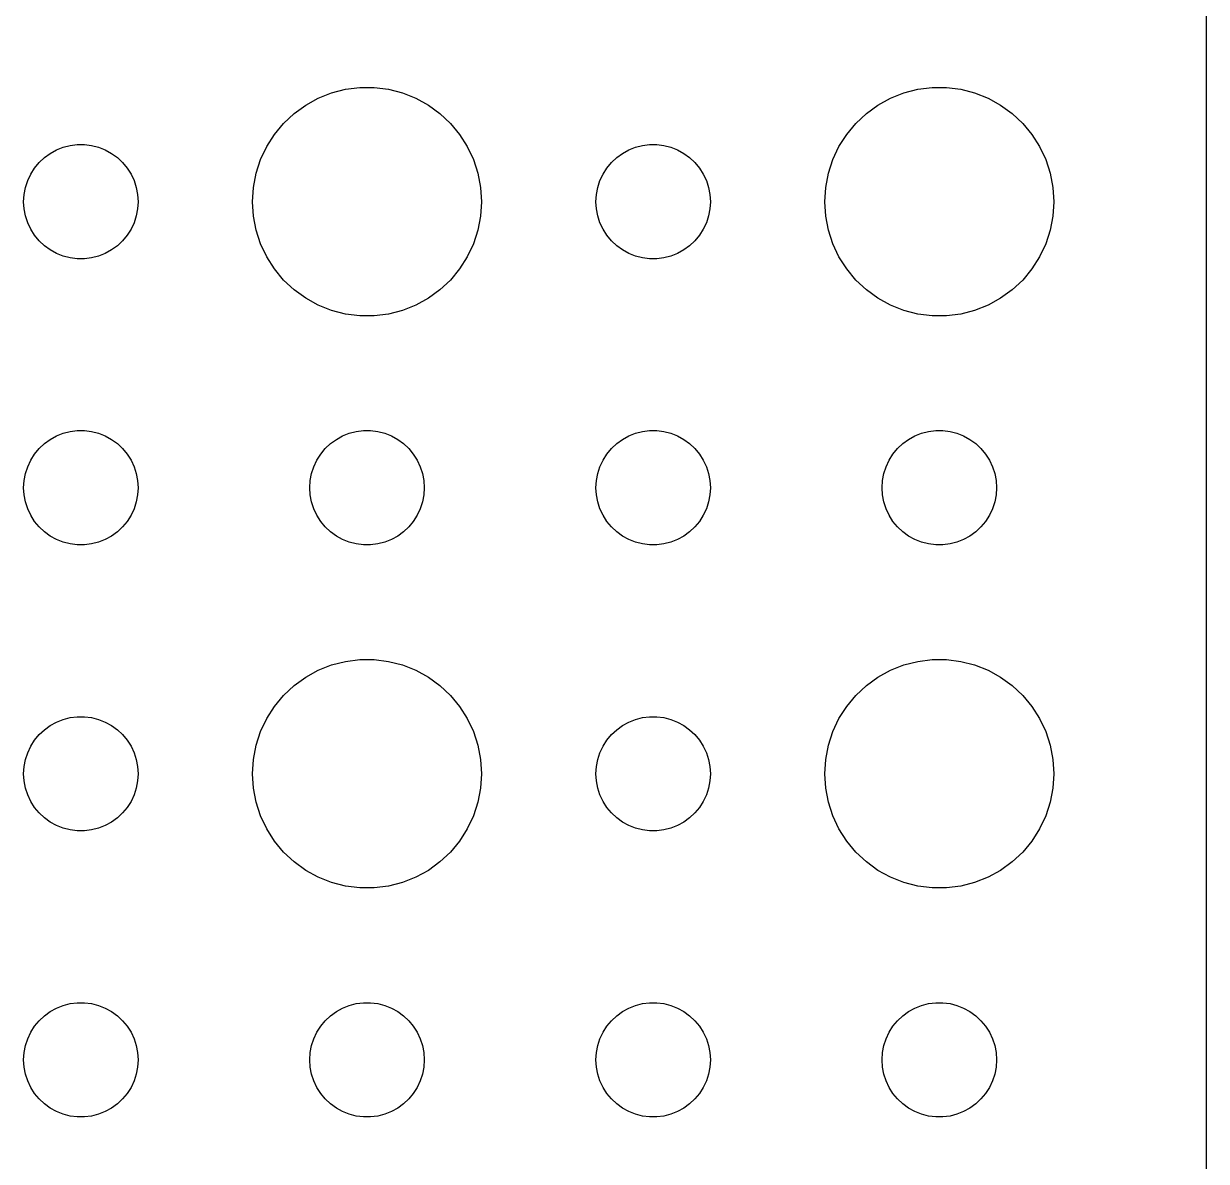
# Model space of a CAD drawing. Header units: metres. Extents: x -120 to 120, y -119 to 119.
# Drawn here: x 88.5 to 119.5, y -62.66 to -32.83 of the extents above; entities that cross this region are included whole.
import ezdxf

# ---------------------------------------------------------------- set-up
doc = ezdxf.new("R2010")
doc.units = ezdxf.units.M

msp = doc.modelspace()

# ---------------------------------------------------------------- linework, layer by layer
for p, q in [((119.5, -114.5), (119.5, 114.5)), ((96.2227, -34.7855), (96.573, -34.6468)), ((96.573, -34.6468), (96.9379, -34.5531)), ((96.9379, -34.5531), (97.3116, -34.5059)), ((97.3116, -34.5059), (97.6884, -34.5059)), ((97.6884, -34.5059), (98.0621, -34.5531)), ((98.0621, -34.5531), (98.427, -34.6468)), ((98.427, -34.6468), (98.7773, -34.7855)), ((111.223, -34.7855), (111.573, -34.6468)), ((111.573, -34.6468), (111.938, -34.5531)), ((111.938, -34.5531), (112.312, -34.5059)), ((112.312, -34.5059), (112.688, -34.5059)), ((112.688, -34.5059), (113.062, -34.5531)), ((113.062, -34.5531), (113.427, -34.6468)), ((113.427, -34.6468), (113.777, -34.7855)), ((95.5877, -35.1885), (95.8925, -34.967)), ((95.8925, -34.967), (96.2227, -34.7855)), ((98.7773, -34.7855), (99.1075, -34.967)), ((99.1075, -34.967), (99.4123, -35.1885)), ((110.588, -35.1885), (110.893, -34.967)), ((110.893, -34.967), (111.223, -34.7855)), ((113.777, -34.7855), (114.107, -34.967)), ((114.107, -34.967), (114.412, -35.1885)), ((95.3131, -35.4464), (95.5877, -35.1885)), ((99.4123, -35.1885), (99.6869, -35.4464)), ((110.313, -35.4464), (110.588, -35.1885)), ((114.412, -35.1885), (114.687, -35.4464)), ((95.073, -35.7366), (95.3131, -35.4464)), ((99.6869, -35.4464), (99.927, -35.7366)), ((110.073, -35.7366), (110.313, -35.4464)), ((114.687, -35.4464), (114.927, -35.7366)), ((94.8711, -36.0547), (95.073, -35.7366)), ((99.927, -35.7366), (100.129, -36.0547)), ((109.871, -36.0547), (110.073, -35.7366)), ((114.927, -35.7366), (115.129, -36.0547)), ((89.0439, -36.3442), (89.1963, -36.2335)), ((89.1963, -36.2335), (89.3613, -36.1428)), ((89.3613, -36.1428), (89.5365, -36.0734)), ((89.5365, -36.0734), (89.7189, -36.0266)), ((89.7189, -36.0266), (89.9058, -36.003)), ((89.9058, -36.003), (90.0942, -36.003)), ((90.0942, -36.003), (90.2811, -36.0266)), ((90.2811, -36.0266), (90.4635, -36.0734)), ((90.4635, -36.0734), (90.6387, -36.1428)), ((90.6387, -36.1428), (90.8037, -36.2335)), ((90.8037, -36.2335), (90.9561, -36.3442)), ((94.7107, -36.3956), (94.8711, -36.0547)), ((100.129, -36.0547), (100.289, -36.3956)), ((104.044, -36.3442), (104.196, -36.2335)), ((104.196, -36.2335), (104.361, -36.1428)), ((104.361, -36.1428), (104.536, -36.0734)), ((104.536, -36.0734), (104.719, -36.0266)), ((104.719, -36.0266), (104.906, -36.003)), ((104.906, -36.003), (105.094, -36.003)), ((105.094, -36.003), (105.281, -36.0266)), ((105.281, -36.0266), (105.464, -36.0734)), ((105.464, -36.0734), (105.639, -36.1428)), ((105.639, -36.1428), (105.804, -36.2335)), ((105.804, -36.2335), (105.956, -36.3442)), ((109.711, -36.3956), (109.871, -36.0547)), ((115.129, -36.0547), (115.289, -36.3956)), ((88.7865, -36.6183), (88.9065, -36.4732)), ((88.9065, -36.4732), (89.0439, -36.3442)), ((90.9561, -36.3442), (91.0934, -36.4732)), ((91.0934, -36.4732), (91.2135, -36.6183)), ((94.5943, -36.7539), (94.7107, -36.3956)), ((100.289, -36.3956), (100.406, -36.7539)), ((103.786, -36.6183), (103.907, -36.4732)), ((103.907, -36.4732), (104.044, -36.3442)), ((105.956, -36.3442), (106.093, -36.4732)), ((106.093, -36.4732), (106.214, -36.6183)), ((109.594, -36.7539), (109.711, -36.3956)), ((115.289, -36.3956), (115.406, -36.7539)), ((88.6053, -36.9478), (88.6855, -36.7774)), ((88.6855, -36.7774), (88.7865, -36.6183)), ((91.2135, -36.6183), (91.3145, -36.7774)), ((91.3145, -36.7774), (91.3947, -36.9478)), ((94.5237, -37.124), (94.5943, -36.7539)), ((100.406, -36.7539), (100.476, -37.124)), ((103.605, -36.9478), (103.686, -36.7774)), ((103.686, -36.7774), (103.786, -36.6183)), ((106.214, -36.6183), (106.314, -36.7774)), ((106.314, -36.7774), (106.395, -36.9478)), ((109.524, -37.124), (109.594, -36.7539)), ((115.406, -36.7539), (115.476, -37.124)), ((88.5118, -37.312), (88.5471, -37.127)), ((88.5471, -37.127), (88.6053, -36.9478)), ((91.3947, -36.9478), (91.4529, -37.127)), ((91.4529, -37.127), (91.4882, -37.312)), ((94.5, -37.5), (94.5237, -37.124)), ((100.476, -37.124), (100.5, -37.5)), ((103.512, -37.312), (103.547, -37.127)), ((103.547, -37.127), (103.605, -36.9478)), ((106.395, -36.9478), (106.453, -37.127)), ((106.453, -37.127), (106.488, -37.312)), ((109.5, -37.5), (109.524, -37.124)), ((115.476, -37.124), (115.5, -37.5)), ((88.5, -37.5), (88.5118, -37.312)), ((88.5118, -37.688), (88.5, -37.5)), ((91.4882, -37.312), (91.5, -37.5)), ((91.5, -37.5), (91.4882, -37.688)), ((94.5237, -37.876), (94.5, -37.5)), ((100.5, -37.5), (100.476, -37.876)), ((103.5, -37.5), (103.512, -37.312)), ((103.512, -37.688), (103.5, -37.5)), ((106.488, -37.312), (106.5, -37.5)), ((106.5, -37.5), (106.488, -37.688)), ((109.524, -37.876), (109.5, -37.5)), ((115.5, -37.5), (115.476, -37.876)), ((88.5471, -37.873), (88.5118, -37.688)), ((91.4882, -37.688), (91.4529, -37.873)), ((103.547, -37.873), (103.512, -37.688)), ((106.488, -37.688), (106.453, -37.873)), ((88.6053, -38.0522), (88.5471, -37.873)), ((88.6855, -38.2226), (88.6053, -38.0522)), ((91.3947, -38.0522), (91.3145, -38.2226)), ((91.4529, -37.873), (91.3947, -38.0522)), ((94.5943, -38.2461), (94.5237, -37.876)), ((100.476, -37.876), (100.406, -38.2461)), ((103.605, -38.0522), (103.547, -37.873)), ((103.686, -38.2226), (103.605, -38.0522)), ((106.395, -38.0522), (106.314, -38.2226)), ((106.453, -37.873), (106.395, -38.0522)), ((109.594, -38.2461), (109.524, -37.876)), ((115.476, -37.876), (115.406, -38.2461)), ((88.7865, -38.3817), (88.6855, -38.2226)), ((88.9065, -38.5268), (88.7865, -38.3817)), ((91.2135, -38.3817), (91.0934, -38.5268)), ((91.3145, -38.2226), (91.2135, -38.3817)), ((94.7107, -38.6044), (94.5943, -38.2461)), ((100.406, -38.2461), (100.289, -38.6044)), ((103.786, -38.3817), (103.686, -38.2226)), ((103.907, -38.5268), (103.786, -38.3817)), ((106.214, -38.3817), (106.093, -38.5268)), ((106.314, -38.2226), (106.214, -38.3817)), ((109.711, -38.6044), (109.594, -38.2461)), ((115.406, -38.2461), (115.289, -38.6044)), ((89.0439, -38.6558), (88.9065, -38.5268)), ((89.1963, -38.7665), (89.0439, -38.6558)), ((90.9561, -38.6558), (90.8037, -38.7665)), ((91.0934, -38.5268), (90.9561, -38.6558)), ((94.8711, -38.9453), (94.7107, -38.6044)), ((100.289, -38.6044), (100.129, -38.9453)), ((104.044, -38.6558), (103.907, -38.5268)), ((104.196, -38.7665), (104.044, -38.6558)), ((105.956, -38.6558), (105.804, -38.7665)), ((106.093, -38.5268), (105.956, -38.6558)), ((109.871, -38.9453), (109.711, -38.6044)), ((115.289, -38.6044), (115.129, -38.9453)), ((89.3613, -38.8572), (89.1963, -38.7665)), ((89.5365, -38.9266), (89.3613, -38.8572)), ((89.7189, -38.9734), (89.5365, -38.9266)), ((89.9058, -38.997), (89.7189, -38.9734)), ((90.0942, -38.997), (89.9058, -38.997)), ((90.2811, -38.9734), (90.0942, -38.997)), ((90.4635, -38.9266), (90.2811, -38.9734)), ((90.6387, -38.8572), (90.4635, -38.9266)), ((90.8037, -38.7665), (90.6387, -38.8572)), ((95.073, -39.2634), (94.8711, -38.9453)), ((100.129, -38.9453), (99.927, -39.2634)), ((104.361, -38.8572), (104.196, -38.7665)), ((104.536, -38.9266), (104.361, -38.8572)), ((104.719, -38.9734), (104.536, -38.9266)), ((104.906, -38.997), (104.719, -38.9734)), ((105.094, -38.997), (104.906, -38.997)), ((105.281, -38.9734), (105.094, -38.997)), ((105.464, -38.9266), (105.281, -38.9734)), ((105.639, -38.8572), (105.464, -38.9266)), ((105.804, -38.7665), (105.639, -38.8572)), ((110.073, -39.2634), (109.871, -38.9453)), ((115.129, -38.9453), (114.927, -39.2634)), ((95.3131, -39.5536), (95.073, -39.2634)), ((99.927, -39.2634), (99.6869, -39.5536)), ((110.313, -39.5536), (110.073, -39.2634)), ((114.927, -39.2634), (114.687, -39.5536)), ((95.5877, -39.8115), (95.3131, -39.5536)), ((99.6869, -39.5536), (99.4123, -39.8115)), ((110.588, -39.8115), (110.313, -39.5536)), ((114.687, -39.5536), (114.412, -39.8115)), ((95.8925, -40.033), (95.5877, -39.8115)), ((99.4123, -39.8115), (99.1075, -40.033)), ((110.893, -40.033), (110.588, -39.8115)), ((114.412, -39.8115), (114.107, -40.033)), ((96.2227, -40.2145), (95.8925, -40.033)), ((96.573, -40.3532), (96.2227, -40.2145)), ((98.7773, -40.2145), (98.427, -40.3532)), ((99.1075, -40.033), (98.7773, -40.2145)), ((111.223, -40.2145), (110.893, -40.033)), ((111.573, -40.3532), (111.223, -40.2145)), ((113.777, -40.2145), (113.427, -40.3532)), ((114.107, -40.033), (113.777, -40.2145)), ((96.9379, -40.4469), (96.573, -40.3532)), ((97.3116, -40.4941), (96.9379, -40.4469)), ((97.6884, -40.4941), (97.3116, -40.4941)), ((98.0621, -40.4469), (97.6884, -40.4941)), ((98.427, -40.3532), (98.0621, -40.4469)), ((111.938, -40.4469), (111.573, -40.3532)), ((112.312, -40.4941), (111.938, -40.4469)), ((112.688, -40.4941), (112.312, -40.4941)), ((113.062, -40.4469), (112.688, -40.4941)), ((113.427, -40.3532), (113.062, -40.4469)), ((89.1963, -43.7335), (89.3613, -43.6428)), ((89.3613, -43.6428), (89.5365, -43.5734)), ((89.5365, -43.5734), (89.7189, -43.5266)), ((89.7189, -43.5266), (89.9058, -43.503)), ((89.9058, -43.503), (90.0942, -43.503)), ((90.0942, -43.503), (90.2811, -43.5266)), ((90.2811, -43.5266), (90.4635, -43.5734)), ((90.4635, -43.5734), (90.6387, -43.6428)), ((90.6387, -43.6428), (90.8037, -43.7335)), ((96.6963, -43.7335), (96.8613, -43.6428)), ((96.8613, -43.6428), (97.0365, -43.5734)), ((97.0365, -43.5734), (97.2189, -43.5266)), ((97.2189, -43.5266), (97.4058, -43.503)), ((97.4058, -43.503), (97.5942, -43.503)), ((97.5942, -43.503), (97.7811, -43.5266)), ((97.7811, -43.5266), (97.9635, -43.5734)), ((97.9635, -43.5734), (98.1387, -43.6428)), ((98.1387, -43.6428), (98.3037, -43.7335)), ((104.196, -43.7335), (104.361, -43.6428)), ((104.361, -43.6428), (104.536, -43.5734)), ((104.536, -43.5734), (104.719, -43.5266)), ((104.719, -43.5266), (104.906, -43.503)), ((104.906, -43.503), (105.094, -43.503)), ((105.094, -43.503), (105.281, -43.5266)), ((105.281, -43.5266), (105.464, -43.5734)), ((105.464, -43.5734), (105.639, -43.6428)), ((105.639, -43.6428), (105.804, -43.7335)), ((111.696, -43.7335), (111.861, -43.6428)), ((111.861, -43.6428), (112.036, -43.5734)), ((112.036, -43.5734), (112.219, -43.5266)), ((112.219, -43.5266), (112.406, -43.503)), ((112.406, -43.503), (112.594, -43.503)), ((112.594, -43.503), (112.781, -43.5266)), ((112.781, -43.5266), (112.964, -43.5734)), ((112.964, -43.5734), (113.139, -43.6428)), ((113.139, -43.6428), (113.304, -43.7335)), ((88.7865, -44.1183), (88.9065, -43.9732)), ((88.9065, -43.9732), (89.0439, -43.8442)), ((89.0439, -43.8442), (89.1963, -43.7335)), ((90.8037, -43.7335), (90.9561, -43.8442)), ((90.9561, -43.8442), (91.0934, -43.9732)), ((91.0934, -43.9732), (91.2135, -44.1183)), ((96.2865, -44.1183), (96.4065, -43.9732)), ((96.4065, -43.9732), (96.5439, -43.8442)), ((96.5439, -43.8442), (96.6963, -43.7335)), ((98.3037, -43.7335), (98.4561, -43.8442)), ((98.4561, -43.8442), (98.5934, -43.9732)), ((98.5934, -43.9732), (98.7135, -44.1183)), ((103.786, -44.1183), (103.907, -43.9732)), ((103.907, -43.9732), (104.044, -43.8442)), ((104.044, -43.8442), (104.196, -43.7335)), ((105.804, -43.7335), (105.956, -43.8442)), ((105.956, -43.8442), (106.093, -43.9732)), ((106.093, -43.9732), (106.214, -44.1183)), ((111.286, -44.1183), (111.407, -43.9732)), ((111.407, -43.9732), (111.544, -43.8442)), ((111.544, -43.8442), (111.696, -43.7335)), ((113.304, -43.7335), (113.456, -43.8442)), ((113.456, -43.8442), (113.593, -43.9732)), ((113.593, -43.9732), (113.714, -44.1183)), ((88.6053, -44.4478), (88.6855, -44.2774)), ((88.6855, -44.2774), (88.7865, -44.1183)), ((91.2135, -44.1183), (91.3145, -44.2774)), ((91.3145, -44.2774), (91.3947, -44.4478)), ((96.1053, -44.4478), (96.1855, -44.2774)), ((96.1855, -44.2774), (96.2865, -44.1183)), ((98.7135, -44.1183), (98.8145, -44.2774)), ((98.8145, -44.2774), (98.8947, -44.4478)), ((103.605, -44.4478), (103.686, -44.2774)), ((103.686, -44.2774), (103.786, -44.1183)), ((106.214, -44.1183), (106.314, -44.2774)), ((106.314, -44.2774), (106.395, -44.4478)), ((111.105, -44.4478), (111.186, -44.2774)), ((111.186, -44.2774), (111.286, -44.1183)), ((113.714, -44.1183), (113.814, -44.2774)), ((113.814, -44.2774), (113.895, -44.4478)), ((88.5118, -44.812), (88.5471, -44.627)), ((88.5471, -44.627), (88.6053, -44.4478)), ((91.3947, -44.4478), (91.4529, -44.627)), ((91.4529, -44.627), (91.4882, -44.812)), ((96.0118, -44.812), (96.0471, -44.627)), ((96.0471, -44.627), (96.1053, -44.4478)), ((98.8947, -44.4478), (98.9529, -44.627)), ((98.9529, -44.627), (98.9882, -44.812)), ((103.512, -44.812), (103.547, -44.627)), ((103.547, -44.627), (103.605, -44.4478)), ((106.395, -44.4478), (106.453, -44.627)), ((106.453, -44.627), (106.488, -44.812)), ((111.012, -44.812), (111.047, -44.627)), ((111.047, -44.627), (111.105, -44.4478)), ((113.895, -44.4478), (113.953, -44.627)), ((113.953, -44.627), (113.988, -44.812)), ((88.5, -45), (88.5118, -44.812)), ((91.4882, -44.812), (91.5, -45)), ((96, -45), (96.0118, -44.812)), ((98.9882, -44.812), (99, -45)), ((103.5, -45), (103.512, -44.812)), ((106.488, -44.812), (106.5, -45)), ((111, -45), (111.012, -44.812)), ((113.988, -44.812), (114, -45)), ((88.5118, -45.188), (88.5, -45)), ((88.5471, -45.373), (88.5118, -45.188)), ((91.4882, -45.188), (91.4529, -45.373)), ((91.5, -45), (91.4882, -45.188)), ((96.0118, -45.188), (96, -45)), ((96.0471, -45.373), (96.0118, -45.188)), ((98.9882, -45.188), (98.9529, -45.373)), ((99, -45), (98.9882, -45.188)), ((103.512, -45.188), (103.5, -45)), ((103.547, -45.373), (103.512, -45.188)), ((106.488, -45.188), (106.453, -45.373)), ((106.5, -45), (106.488, -45.188)), ((111.012, -45.188), (111, -45)), ((111.047, -45.373), (111.012, -45.188)), ((113.988, -45.188), (113.953, -45.373)), ((114, -45), (113.988, -45.188)), ((88.6053, -45.5522), (88.5471, -45.373)), ((88.6855, -45.7226), (88.6053, -45.5522)), ((91.3947, -45.5522), (91.3145, -45.7226)), ((91.4529, -45.373), (91.3947, -45.5522)), ((96.1053, -45.5522), (96.0471, -45.373)), ((96.1855, -45.7226), (96.1053, -45.5522)), ((98.8947, -45.5522), (98.8145, -45.7226)), ((98.9529, -45.373), (98.8947, -45.5522)), ((103.605, -45.5522), (103.547, -45.373)), ((103.686, -45.7226), (103.605, -45.5522)), ((106.395, -45.5522), (106.314, -45.7226)), ((106.453, -45.373), (106.395, -45.5522)), ((111.105, -45.5522), (111.047, -45.373)), ((111.186, -45.7226), (111.105, -45.5522)), ((113.895, -45.5522), (113.814, -45.7226)), ((113.953, -45.373), (113.895, -45.5522)), ((88.7865, -45.8817), (88.6855, -45.7226)), ((91.3145, -45.7226), (91.2135, -45.8817)), ((96.2865, -45.8817), (96.1855, -45.7226)), ((98.8145, -45.7226), (98.7135, -45.8817)), ((103.786, -45.8817), (103.686, -45.7226)), ((106.314, -45.7226), (106.214, -45.8817)), ((111.286, -45.8817), (111.186, -45.7226)), ((113.814, -45.7226), (113.714, -45.8817)), ((88.9065, -46.0268), (88.7865, -45.8817)), ((89.0439, -46.1558), (88.9065, -46.0268)), ((89.1963, -46.2665), (89.0439, -46.1558)), ((90.9561, -46.1558), (90.8037, -46.2665)), ((91.0934, -46.0268), (90.9561, -46.1558)), ((91.2135, -45.8817), (91.0934, -46.0268)), ((96.4065, -46.0268), (96.2865, -45.8817)), ((96.5439, -46.1558), (96.4065, -46.0268)), ((96.6963, -46.2665), (96.5439, -46.1558)), ((98.4561, -46.1558), (98.3037, -46.2665)), ((98.5934, -46.0268), (98.4561, -46.1558)), ((98.7135, -45.8817), (98.5934, -46.0268)), ((103.907, -46.0268), (103.786, -45.8817)), ((104.044, -46.1558), (103.907, -46.0268)), ((104.196, -46.2665), (104.044, -46.1558)), ((105.956, -46.1558), (105.804, -46.2665)), ((106.093, -46.0268), (105.956, -46.1558)), ((106.214, -45.8817), (106.093, -46.0268)), ((111.407, -46.0268), (111.286, -45.8817)), ((111.544, -46.1558), (111.407, -46.0268)), ((111.696, -46.2665), (111.544, -46.1558)), ((113.456, -46.1558), (113.304, -46.2665)), ((113.593, -46.0268), (113.456, -46.1558)), ((113.714, -45.8817), (113.593, -46.0268)), ((89.3613, -46.3572), (89.1963, -46.2665)), ((89.5365, -46.4266), (89.3613, -46.3572)), ((89.7189, -46.4734), (89.5365, -46.4266)), ((89.9058, -46.497), (89.7189, -46.4734)), ((90.0942, -46.497), (89.9058, -46.497)), ((90.2811, -46.4734), (90.0942, -46.497)), ((90.4635, -46.4266), (90.2811, -46.4734)), ((90.6387, -46.3572), (90.4635, -46.4266)), ((90.8037, -46.2665), (90.6387, -46.3572)), ((96.8613, -46.3572), (96.6963, -46.2665)), ((97.0365, -46.4266), (96.8613, -46.3572)), ((97.2189, -46.4734), (97.0365, -46.4266)), ((97.4058, -46.497), (97.2189, -46.4734)), ((97.5942, -46.497), (97.4058, -46.497)), ((97.7811, -46.4734), (97.5942, -46.497)), ((97.9635, -46.4266), (97.7811, -46.4734)), ((98.1387, -46.3572), (97.9635, -46.4266)), ((98.3037, -46.2665), (98.1387, -46.3572)), ((104.361, -46.3572), (104.196, -46.2665)), ((104.536, -46.4266), (104.361, -46.3572)), ((104.719, -46.4734), (104.536, -46.4266)), ((104.906, -46.497), (104.719, -46.4734)), ((105.094, -46.497), (104.906, -46.497)), ((105.281, -46.4734), (105.094, -46.497)), ((105.464, -46.4266), (105.281, -46.4734)), ((105.639, -46.3572), (105.464, -46.4266)), ((105.804, -46.2665), (105.639, -46.3572)), ((111.861, -46.3572), (111.696, -46.2665)), ((112.036, -46.4266), (111.861, -46.3572)), ((112.219, -46.4734), (112.036, -46.4266)), ((112.406, -46.497), (112.219, -46.4734)), ((112.594, -46.497), (112.406, -46.497)), ((112.781, -46.4734), (112.594, -46.497)), ((112.964, -46.4266), (112.781, -46.4734)), ((113.139, -46.3572), (112.964, -46.4266)), ((113.304, -46.2665), (113.139, -46.3572)), ((96.573, -49.6468), (96.9379, -49.5531)), ((96.9379, -49.5531), (97.3116, -49.5059)), ((97.3116, -49.5059), (97.6884, -49.5059)), ((97.6884, -49.5059), (98.0621, -49.5531)), ((98.0621, -49.5531), (98.427, -49.6468)), ((111.573, -49.6468), (111.938, -49.5531)), ((111.938, -49.5531), (112.312, -49.5059)), ((112.312, -49.5059), (112.688, -49.5059)), ((112.688, -49.5059), (113.062, -49.5531)), ((113.062, -49.5531), (113.427, -49.6468)), ((95.8925, -49.967), (96.2227, -49.7855)), ((96.2227, -49.7855), (96.573, -49.6468)), ((98.427, -49.6468), (98.7773, -49.7855)), ((98.7773, -49.7855), (99.1075, -49.967)), ((110.893, -49.967), (111.223, -49.7855)), ((111.223, -49.7855), (111.573, -49.6468)), ((113.427, -49.6468), (113.777, -49.7855)), ((113.777, -49.7855), (114.107, -49.967)), ((95.3131, -50.4464), (95.5877, -50.1885)), ((95.5877, -50.1885), (95.8925, -49.967)), ((99.1075, -49.967), (99.4123, -50.1885)), ((99.4123, -50.1885), (99.6869, -50.4464)), ((110.313, -50.4464), (110.588, -50.1885)), ((110.588, -50.1885), (110.893, -49.967)), ((114.107, -49.967), (114.412, -50.1885)), ((114.412, -50.1885), (114.687, -50.4464)), ((95.073, -50.7366), (95.3131, -50.4464)), ((99.6869, -50.4464), (99.927, -50.7366)), ((110.073, -50.7366), (110.313, -50.4464)), ((114.687, -50.4464), (114.927, -50.7366)), ((94.8711, -51.0547), (95.073, -50.7366)), ((99.927, -50.7366), (100.129, -51.0547)), ((109.871, -51.0547), (110.073, -50.7366)), ((114.927, -50.7366), (115.129, -51.0547)), ((89.1963, -51.2335), (89.3613, -51.1428)), ((89.3613, -51.1428), (89.5365, -51.0734)), ((89.5365, -51.0734), (89.7189, -51.0266)), ((89.7189, -51.0266), (89.9058, -51.003)), ((89.9058, -51.003), (90.0942, -51.003)), ((90.0942, -51.003), (90.2811, -51.0266)), ((90.2811, -51.0266), (90.4635, -51.0734)), ((90.4635, -51.0734), (90.6387, -51.1428)), ((90.6387, -51.1428), (90.8037, -51.2335)), ((94.7107, -51.3956), (94.8711, -51.0547)), ((100.129, -51.0547), (100.289, -51.3956)), ((104.196, -51.2335), (104.361, -51.1428)), ((104.361, -51.1428), (104.536, -51.0734)), ((104.536, -51.0734), (104.719, -51.0266)), ((104.719, -51.0266), (104.906, -51.003)), ((104.906, -51.003), (105.094, -51.003)), ((105.094, -51.003), (105.281, -51.0266)), ((105.281, -51.0266), (105.464, -51.0734)), ((105.464, -51.0734), (105.639, -51.1428)), ((105.639, -51.1428), (105.804, -51.2335)), ((109.711, -51.3956), (109.871, -51.0547)), ((115.129, -51.0547), (115.289, -51.3956)), ((88.9065, -51.4732), (89.0439, -51.3442)), ((89.0439, -51.3442), (89.1963, -51.2335)), ((90.8037, -51.2335), (90.9561, -51.3442)), ((90.9561, -51.3442), (91.0934, -51.4732)), ((94.5943, -51.7539), (94.7107, -51.3956)), ((100.289, -51.3956), (100.406, -51.7539)), ((103.907, -51.4732), (104.044, -51.3442)), ((104.044, -51.3442), (104.196, -51.2335)), ((105.804, -51.2335), (105.956, -51.3442)), ((105.956, -51.3442), (106.093, -51.4732)), ((109.594, -51.7539), (109.711, -51.3956)), ((115.289, -51.3956), (115.406, -51.7539)), ((88.6855, -51.7774), (88.7865, -51.6183)), ((88.7865, -51.6183), (88.9065, -51.4732)), ((91.0934, -51.4732), (91.2135, -51.6183)), ((91.2135, -51.6183), (91.3145, -51.7774)), ((94.5237, -52.124), (94.5943, -51.7539)), ((100.406, -51.7539), (100.476, -52.124)), ((103.686, -51.7774), (103.786, -51.6183)), ((103.786, -51.6183), (103.907, -51.4732)), ((106.093, -51.4732), (106.214, -51.6183)), ((106.214, -51.6183), (106.314, -51.7774)), ((109.524, -52.124), (109.594, -51.7539)), ((115.406, -51.7539), (115.476, -52.124)), ((88.5471, -52.127), (88.6053, -51.9478)), ((88.6053, -51.9478), (88.6855, -51.7774)), ((91.3145, -51.7774), (91.3947, -51.9478)), ((91.3947, -51.9478), (91.4529, -52.127)), ((103.547, -52.127), (103.605, -51.9478)), ((103.605, -51.9478), (103.686, -51.7774)), ((106.314, -51.7774), (106.395, -51.9478)), ((106.395, -51.9478), (106.453, -52.127)), ((88.5, -52.5), (88.5118, -52.312)), ((88.5118, -52.312), (88.5471, -52.127)), ((91.4529, -52.127), (91.4882, -52.312)), ((91.4882, -52.312), (91.5, -52.5)), ((94.5, -52.5), (94.5237, -52.124)), ((100.476, -52.124), (100.5, -52.5)), ((103.5, -52.5), (103.512, -52.312)), ((103.512, -52.312), (103.547, -52.127)), ((106.453, -52.127), (106.488, -52.312)), ((106.488, -52.312), (106.5, -52.5)), ((109.5, -52.5), (109.524, -52.124)), ((115.476, -52.124), (115.5, -52.5)), ((88.5118, -52.688), (88.5, -52.5)), ((88.5471, -52.873), (88.5118, -52.688)), ((91.4882, -52.688), (91.4529, -52.873)), ((91.5, -52.5), (91.4882, -52.688)), ((94.5237, -52.876), (94.5, -52.5)), ((100.5, -52.5), (100.476, -52.876)), ((103.512, -52.688), (103.5, -52.5)), ((103.547, -52.873), (103.512, -52.688)), ((106.488, -52.688), (106.453, -52.873)), ((106.5, -52.5), (106.488, -52.688)), ((109.524, -52.876), (109.5, -52.5)), ((115.5, -52.5), (115.476, -52.876)), ((88.6053, -53.0522), (88.5471, -52.873)), ((91.4529, -52.873), (91.3947, -53.0522)), ((94.5943, -53.2461), (94.5237, -52.876)), ((100.476, -52.876), (100.406, -53.2461)), ((103.605, -53.0522), (103.547, -52.873)), ((106.453, -52.873), (106.395, -53.0522)), ((109.594, -53.2461), (109.524, -52.876)), ((115.476, -52.876), (115.406, -53.2461)), ((88.6855, -53.2226), (88.6053, -53.0522)), ((88.7865, -53.3817), (88.6855, -53.2226)), ((91.3145, -53.2226), (91.2135, -53.3817)), ((91.3947, -53.0522), (91.3145, -53.2226)), ((94.7107, -53.6044), (94.5943, -53.2461)), ((100.406, -53.2461), (100.289, -53.6044)), ((103.686, -53.2226), (103.605, -53.0522)), ((103.786, -53.3817), (103.686, -53.2226)), ((106.314, -53.2226), (106.214, -53.3817)), ((106.395, -53.0522), (106.314, -53.2226)), ((109.711, -53.6044), (109.594, -53.2461)), ((115.406, -53.2461), (115.289, -53.6044)), ((88.9065, -53.5268), (88.7865, -53.3817)), ((89.0439, -53.6558), (88.9065, -53.5268)), ((91.0934, -53.5268), (90.9561, -53.6558)), ((91.2135, -53.3817), (91.0934, -53.5268)), ((94.8711, -53.9453), (94.7107, -53.6044)), ((100.289, -53.6044), (100.129, -53.9453)), ((103.907, -53.5268), (103.786, -53.3817)), ((104.044, -53.6558), (103.907, -53.5268)), ((106.093, -53.5268), (105.956, -53.6558)), ((106.214, -53.3817), (106.093, -53.5268)), ((109.871, -53.9453), (109.711, -53.6044)), ((115.289, -53.6044), (115.129, -53.9453)), ((89.1963, -53.7665), (89.0439, -53.6558)), ((89.3613, -53.8572), (89.1963, -53.7665)), ((89.5365, -53.9266), (89.3613, -53.8572)), ((89.7189, -53.9734), (89.5365, -53.9266)), ((90.4635, -53.9266), (90.2811, -53.9734)), ((90.6387, -53.8572), (90.4635, -53.9266)), ((90.8037, -53.7665), (90.6387, -53.8572)), ((90.9561, -53.6558), (90.8037, -53.7665)), ((104.196, -53.7665), (104.044, -53.6558)), ((104.361, -53.8572), (104.196, -53.7665)), ((104.536, -53.9266), (104.361, -53.8572)), ((104.719, -53.9734), (104.536, -53.9266)), ((105.464, -53.9266), (105.281, -53.9734)), ((105.639, -53.8572), (105.464, -53.9266)), ((105.804, -53.7665), (105.639, -53.8572)), ((105.956, -53.6558), (105.804, -53.7665)), ((89.9058, -53.997), (89.7189, -53.9734)), ((90.0942, -53.997), (89.9058, -53.997)), ((90.2811, -53.9734), (90.0942, -53.997)), ((95.073, -54.2634), (94.8711, -53.9453)), ((100.129, -53.9453), (99.927, -54.2634)), ((104.906, -53.997), (104.719, -53.9734)), ((105.094, -53.997), (104.906, -53.997)), ((105.281, -53.9734), (105.094, -53.997)), ((110.073, -54.2634), (109.871, -53.9453)), ((115.129, -53.9453), (114.927, -54.2634)), ((95.3131, -54.5536), (95.073, -54.2634)), ((95.5877, -54.8115), (95.3131, -54.5536)), ((99.6869, -54.5536), (99.4123, -54.8115)), ((99.927, -54.2634), (99.6869, -54.5536)), ((110.313, -54.5536), (110.073, -54.2634)), ((110.588, -54.8115), (110.313, -54.5536)), ((114.687, -54.5536), (114.412, -54.8115)), ((114.927, -54.2634), (114.687, -54.5536)), ((95.8925, -55.033), (95.5877, -54.8115)), ((99.4123, -54.8115), (99.1075, -55.033)), ((110.893, -55.033), (110.588, -54.8115)), ((114.412, -54.8115), (114.107, -55.033)), ((96.2227, -55.2145), (95.8925, -55.033)), ((99.1075, -55.033), (98.7773, -55.2145)), ((111.223, -55.2145), (110.893, -55.033)), ((114.107, -55.033), (113.777, -55.2145)), ((96.573, -55.3532), (96.2227, -55.2145)), ((96.9379, -55.4469), (96.573, -55.3532)), ((97.3116, -55.4941), (96.9379, -55.4469)), ((98.0621, -55.4469), (97.6884, -55.4941)), ((98.427, -55.3532), (98.0621, -55.4469)), ((98.7773, -55.2145), (98.427, -55.3532)), ((111.573, -55.3532), (111.223, -55.2145)), ((111.938, -55.4469), (111.573, -55.3532)), ((112.312, -55.4941), (111.938, -55.4469)), ((113.062, -55.4469), (112.688, -55.4941)), ((113.427, -55.3532), (113.062, -55.4469)), ((113.777, -55.2145), (113.427, -55.3532)), ((97.6884, -55.4941), (97.3116, -55.4941)), ((112.688, -55.4941), (112.312, -55.4941)), ((89.3613, -58.6428), (89.5365, -58.5734)), ((89.5365, -58.5734), (89.7189, -58.5266)), ((89.7189, -58.5266), (89.9058, -58.503)), ((89.9058, -58.503), (90.0942, -58.503)), ((90.0942, -58.503), (90.2811, -58.5266)), ((90.2811, -58.5266), (90.4635, -58.5734)), ((90.4635, -58.5734), (90.6387, -58.6428)), ((96.8613, -58.6428), (97.0365, -58.5734)), ((97.0365, -58.5734), (97.2189, -58.5266)), ((97.2189, -58.5266), (97.4058, -58.503)), ((97.4058, -58.503), (97.5942, -58.503)), ((97.5942, -58.503), (97.7811, -58.5266)), ((97.7811, -58.5266), (97.9635, -58.5734)), ((97.9635, -58.5734), (98.1387, -58.6428)), ((104.361, -58.6428), (104.536, -58.5734)), ((104.536, -58.5734), (104.719, -58.5266)), ((104.719, -58.5266), (104.906, -58.503)), ((104.906, -58.503), (105.094, -58.503)), ((105.094, -58.503), (105.281, -58.5266)), ((105.281, -58.5266), (105.464, -58.5734)), ((105.464, -58.5734), (105.639, -58.6428)), ((111.861, -58.6428), (112.036, -58.5734)), ((112.036, -58.5734), (112.219, -58.5266)), ((112.219, -58.5266), (112.406, -58.503)), ((112.406, -58.503), (112.594, -58.503)), ((112.594, -58.503), (112.781, -58.5266)), ((112.781, -58.5266), (112.964, -58.5734)), ((112.964, -58.5734), (113.139, -58.6428)), ((88.9065, -58.9732), (89.0439, -58.8442)), ((89.0439, -58.8442), (89.1963, -58.7335)), ((89.1963, -58.7335), (89.3613, -58.6428)), ((90.6387, -58.6428), (90.8037, -58.7335)), ((90.8037, -58.7335), (90.9561, -58.8442)), ((90.9561, -58.8442), (91.0934, -58.9732)), ((96.4065, -58.9732), (96.5439, -58.8442)), ((96.5439, -58.8442), (96.6963, -58.7335)), ((96.6963, -58.7335), (96.8613, -58.6428)), ((98.1387, -58.6428), (98.3037, -58.7335)), ((98.3037, -58.7335), (98.4561, -58.8442)), ((98.4561, -58.8442), (98.5934, -58.9732)), ((103.907, -58.9732), (104.044, -58.8442)), ((104.044, -58.8442), (104.196, -58.7335)), ((104.196, -58.7335), (104.361, -58.6428)), ((105.639, -58.6428), (105.804, -58.7335)), ((105.804, -58.7335), (105.956, -58.8442)), ((105.956, -58.8442), (106.093, -58.9732)), ((111.407, -58.9732), (111.544, -58.8442)), ((111.544, -58.8442), (111.696, -58.7335)), ((111.696, -58.7335), (111.861, -58.6428)), ((113.139, -58.6428), (113.304, -58.7335)), ((113.304, -58.7335), (113.456, -58.8442)), ((113.456, -58.8442), (113.593, -58.9732)), ((88.6855, -59.2774), (88.7865, -59.1183)), ((88.7865, -59.1183), (88.9065, -58.9732)), ((91.0934, -58.9732), (91.2135, -59.1183)), ((91.2135, -59.1183), (91.3145, -59.2774)), ((96.1855, -59.2774), (96.2865, -59.1183)), ((96.2865, -59.1183), (96.4065, -58.9732)), ((98.5934, -58.9732), (98.7135, -59.1183)), ((98.7135, -59.1183), (98.8145, -59.2774)), ((103.686, -59.2774), (103.786, -59.1183)), ((103.786, -59.1183), (103.907, -58.9732)), ((106.093, -58.9732), (106.214, -59.1183)), ((106.214, -59.1183), (106.314, -59.2774)), ((111.186, -59.2774), (111.286, -59.1183)), ((111.286, -59.1183), (111.407, -58.9732)), ((113.593, -58.9732), (113.714, -59.1183)), ((113.714, -59.1183), (113.814, -59.2774)), ((88.5471, -59.627), (88.6053, -59.4478)), ((88.6053, -59.4478), (88.6855, -59.2774)), ((91.3145, -59.2774), (91.3947, -59.4478)), ((91.3947, -59.4478), (91.4529, -59.627)), ((96.0471, -59.627), (96.1053, -59.4478)), ((96.1053, -59.4478), (96.1855, -59.2774)), ((98.8145, -59.2774), (98.8947, -59.4478)), ((98.8947, -59.4478), (98.9529, -59.627)), ((103.547, -59.627), (103.605, -59.4478)), ((103.605, -59.4478), (103.686, -59.2774)), ((106.314, -59.2774), (106.395, -59.4478)), ((106.395, -59.4478), (106.453, -59.627)), ((111.047, -59.627), (111.105, -59.4478)), ((111.105, -59.4478), (111.186, -59.2774)), ((113.814, -59.2774), (113.895, -59.4478)), ((113.895, -59.4478), (113.953, -59.627)), ((88.5, -60), (88.5118, -59.812)), ((88.5118, -59.812), (88.5471, -59.627)), ((91.4529, -59.627), (91.4882, -59.812)), ((91.4882, -59.812), (91.5, -60)), ((96, -60), (96.0118, -59.812)), ((96.0118, -59.812), (96.0471, -59.627)), ((98.9529, -59.627), (98.9882, -59.812)), ((98.9882, -59.812), (99, -60)), ((103.5, -60), (103.512, -59.812)), ((103.512, -59.812), (103.547, -59.627)), ((106.453, -59.627), (106.488, -59.812)), ((106.488, -59.812), (106.5, -60)), ((111, -60), (111.012, -59.812)), ((111.012, -59.812), (111.047, -59.627)), ((113.953, -59.627), (113.988, -59.812)), ((113.988, -59.812), (114, -60)), ((88.5118, -60.188), (88.5, -60)), ((91.5, -60), (91.4882, -60.188)), ((96.0118, -60.188), (96, -60)), ((99, -60), (98.9882, -60.188)), ((103.512, -60.188), (103.5, -60)), ((106.5, -60), (106.488, -60.188)), ((111.012, -60.188), (111, -60)), ((114, -60), (113.988, -60.188)), ((88.5471, -60.373), (88.5118, -60.188)), ((88.6053, -60.5522), (88.5471, -60.373)), ((91.4529, -60.373), (91.3947, -60.5522)), ((91.4882, -60.188), (91.4529, -60.373)), ((96.0471, -60.373), (96.0118, -60.188)), ((96.1053, -60.5522), (96.0471, -60.373)), ((98.9529, -60.373), (98.8947, -60.5522)), ((98.9882, -60.188), (98.9529, -60.373)), ((103.547, -60.373), (103.512, -60.188)), ((103.605, -60.5522), (103.547, -60.373)), ((106.453, -60.373), (106.395, -60.5522)), ((106.488, -60.188), (106.453, -60.373)), ((111.047, -60.373), (111.012, -60.188)), ((111.105, -60.5522), (111.047, -60.373)), ((113.953, -60.373), (113.895, -60.5522)), ((113.988, -60.188), (113.953, -60.373)), ((88.6855, -60.7226), (88.6053, -60.5522)), ((88.7865, -60.8817), (88.6855, -60.7226)), ((91.3145, -60.7226), (91.2135, -60.8817)), ((91.3947, -60.5522), (91.3145, -60.7226)), ((96.1855, -60.7226), (96.1053, -60.5522)), ((96.2865, -60.8817), (96.1855, -60.7226)), ((98.8145, -60.7226), (98.7135, -60.8817)), ((98.8947, -60.5522), (98.8145, -60.7226)), ((103.686, -60.7226), (103.605, -60.5522)), ((103.786, -60.8817), (103.686, -60.7226)), ((106.314, -60.7226), (106.214, -60.8817)), ((106.395, -60.5522), (106.314, -60.7226)), ((111.186, -60.7226), (111.105, -60.5522)), ((111.286, -60.8817), (111.186, -60.7226)), ((113.814, -60.7226), (113.714, -60.8817)), ((113.895, -60.5522), (113.814, -60.7226)), ((88.9065, -61.0268), (88.7865, -60.8817)), ((89.0439, -61.1558), (88.9065, -61.0268)), ((91.0934, -61.0268), (90.9561, -61.1558)), ((91.2135, -60.8817), (91.0934, -61.0268)), ((96.4065, -61.0268), (96.2865, -60.8817)), ((96.5439, -61.1558), (96.4065, -61.0268)), ((98.5934, -61.0268), (98.4561, -61.1558)), ((98.7135, -60.8817), (98.5934, -61.0268)), ((103.907, -61.0268), (103.786, -60.8817)), ((104.044, -61.1558), (103.907, -61.0268)), ((106.093, -61.0268), (105.956, -61.1558)), ((106.214, -60.8817), (106.093, -61.0268)), ((111.407, -61.0268), (111.286, -60.8817)), ((111.544, -61.1558), (111.407, -61.0268)), ((113.593, -61.0268), (113.456, -61.1558)), ((113.714, -60.8817), (113.593, -61.0268)), ((89.1963, -61.2665), (89.0439, -61.1558)), ((89.3613, -61.3572), (89.1963, -61.2665)), ((89.5365, -61.4266), (89.3613, -61.3572)), ((90.6387, -61.3572), (90.4635, -61.4266)), ((90.8037, -61.2665), (90.6387, -61.3572)), ((90.9561, -61.1558), (90.8037, -61.2665)), ((96.6963, -61.2665), (96.5439, -61.1558)), ((96.8613, -61.3572), (96.6963, -61.2665)), ((97.0365, -61.4266), (96.8613, -61.3572)), ((98.1387, -61.3572), (97.9635, -61.4266)), ((98.3037, -61.2665), (98.1387, -61.3572)), ((98.4561, -61.1558), (98.3037, -61.2665)), ((104.196, -61.2665), (104.044, -61.1558)), ((104.361, -61.3572), (104.196, -61.2665)), ((104.536, -61.4266), (104.361, -61.3572)), ((105.639, -61.3572), (105.464, -61.4266)), ((105.804, -61.2665), (105.639, -61.3572)), ((105.956, -61.1558), (105.804, -61.2665)), ((111.696, -61.2665), (111.544, -61.1558)), ((111.861, -61.3572), (111.696, -61.2665)), ((112.036, -61.4266), (111.861, -61.3572)), ((113.139, -61.3572), (112.964, -61.4266)), ((113.304, -61.2665), (113.139, -61.3572)), ((113.456, -61.1558), (113.304, -61.2665)), ((89.7189, -61.4734), (89.5365, -61.4266)), ((89.9058, -61.497), (89.7189, -61.4734)), ((90.0942, -61.497), (89.9058, -61.497)), ((90.2811, -61.4734), (90.0942, -61.497)), ((90.4635, -61.4266), (90.2811, -61.4734)), ((97.2189, -61.4734), (97.0365, -61.4266)), ((97.4058, -61.497), (97.2189, -61.4734)), ((97.5942, -61.497), (97.4058, -61.497)), ((97.7811, -61.4734), (97.5942, -61.497)), ((97.9635, -61.4266), (97.7811, -61.4734)), ((104.719, -61.4734), (104.536, -61.4266)), ((104.906, -61.497), (104.719, -61.4734)), ((105.094, -61.497), (104.906, -61.497)), ((105.281, -61.4734), (105.094, -61.497)), ((105.464, -61.4266), (105.281, -61.4734)), ((112.219, -61.4734), (112.036, -61.4266)), ((112.406, -61.497), (112.219, -61.4734)), ((112.594, -61.497), (112.406, -61.497)), ((112.781, -61.4734), (112.594, -61.497)), ((112.964, -61.4266), (112.781, -61.4734))]:
    msp.add_line(p, q)

doc.saveas('drawing.dxf')
